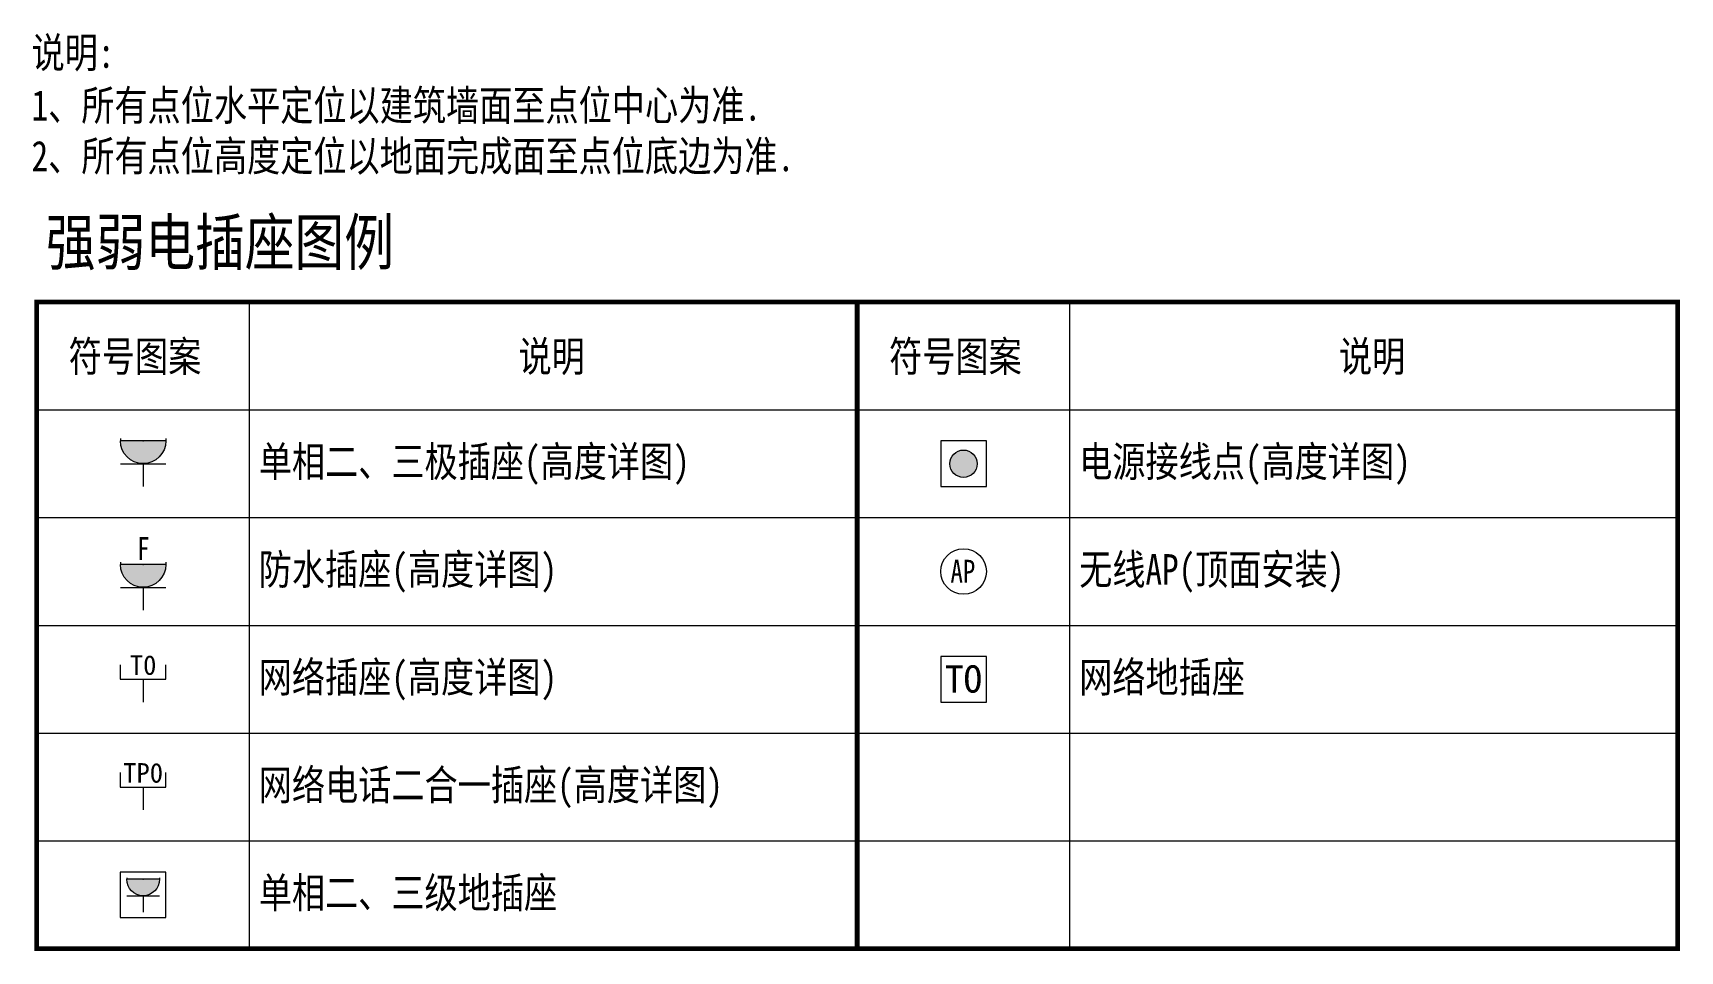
# Model space of a CAD drawing. Header units: millimetres. Extents: x -54 to 54, y -60 to 0.
import ezdxf
from ezdxf.enums import TextEntityAlignment as Align

# ---------------------------------------------------------------- set-up
doc = ezdxf.new("R2010")
doc.units = ezdxf.units.MM
doc.header["$LTSCALE"] = 10
doc.layers.get('0').update_dxf_attribs({"linetype": 'CONTINUOUS'})
for name, color, linetype, lineweight in [('P★12 文字说明', 50, 'CONTINUOUS', 0), ('X▲01 平面插座', 14, 'CONTINUOUS', 0), ('X▲02 平面开关', 14, 'CONTINUOUS', 0)]:
    doc.layers.add(name, color=color, linetype=linetype, lineweight=lineweight)
doc.styles.add('平面点位图例$0$宋体', font='SimSun.ttf', dxfattribs={"width": 0.7, "height": 5})
doc.styles.add('文字', font='SimSun.ttf', dxfattribs={"width": 0.8})

# ---------------------------------------------------------------- blocks, each defined once
blk = doc.blocks.new('WR_10212744')
at = {"ltscale": 2}
blk.add_hatch(color=256, dxfattribs=at).paths.add_polyline_path([(1.94, 3.89), (-1.94, 3.89, 1)])
for p, q in [((-1.94, 4.08), (-1.94, 3.89)), ((-1.94, 3.89), (1.94, 3.89)), ((1.94, 4.08), (1.94, 3.89)), ((1.94, 1.94), (-1.94, 1.94)), ((0, 1.94), (0, 0))]:
    blk.add_line(p, q)
blk.add_arc((0, 3.89), 1.94, 180, 0)
blk.add_point((0, 3.89))
blk = doc.blocks.new('*U7')
at = {"xscale": -0.77142857142713, "yscale": 0.7714285714286967, "zscale": 0.7714285714282596, "rotation": 0.00015833495139006}
blk.add_blockref('WR_10212744', (-98.5, 0), dxfattribs=at)
blk = doc.blocks.new('*U5')
at = {"xscale": -0.77142857142713, "yscale": 0.7714285714286967, "zscale": 0.7714285714282596, "rotation": 0.00015833495139006}
blk.add_blockref('WR_10212744', (-98.5, 0), dxfattribs=at)
at = {"style": '文字', "width": 0.8}
blk.add_text('F', height=1.5, dxfattribs=at).set_placement((-98.48, 3.3), align=Align.CENTER)
blk = doc.blocks.new('*U6')
blk.add_line((-98.5, 1.5), (-98.5, 0))
blk.add_lwpolyline([(-100, 2.46), (-100, 1.5), (-97, 1.5), (-97, 2.46)])
at = {"style": '平面点位图例$0$宋体'}
blk.add_text('T0', height=1.286, rotation=359.9998, dxfattribs=at).set_placement((-98.5, 1.79), align=Align.CENTER)
blk = doc.blocks.new('*U8')
h = blk.add_hatch(color=256)
h.dxf.hatch_style = 1
edge = h.paths.add_edge_path()
edge.add_arc((-98.5, 1.5), 0.9, 0, 360)
blk.add_lwpolyline([(-100, 0), (-97, 0), (-97, 3), (-100, 3)], close=True)
blk.add_circle((-98.5, 1.5), 0.9)
blk = doc.blocks.new('*U9')
blk.add_circle((-98.5, 1.5), 1.5)
at = {"style": '文字', "width": 0.8}
blk.add_text('AP', height=1.5, dxfattribs=at).set_placement((-99.36, 0.77))
blk = doc.blocks.new('*U10')
blk.add_line((-98.5, 1.5), (-98.5, 0))
blk.add_lwpolyline([(-100, 2.46), (-100, 1.5), (-97, 1.5), (-97, 2.46)])
at = {"style": '平面点位图例$0$宋体'}
blk.add_text('TP0', height=1.286, rotation=359.9998, dxfattribs=at).set_placement((-98.5, 1.79), align=Align.CENTER)
blk = doc.blocks.new('*U11')
blk.add_lwpolyline([(-100, 0), (-97, 0), (-97, 3), (-100, 3)], close=True)
at = {"xscale": -0.5554285714275335, "yscale": 0.5554285714286616, "zscale": 0.5554285714283469, "rotation": 0.00015833495139006}
blk.add_blockref('WR_10212744', (-98.5, 0.36), dxfattribs=at)
blk = doc.blocks.new('*U4')
blk.add_lwpolyline([(-100, 0), (-97, 0), (-97, 3), (-100, 3)], close=True)
at = {"style": '文字'}
blk.add_text('TO', height=1.8, dxfattribs=at).set_placement((-98.5, 0.62), align=Align.CENTER)

msp = doc.modelspace()

# ---------------------------------------------------------------- linework, layer by layer
at = {"layer": 'P★12 文字说明'}
for p, q in [((-39.83, -60.29), (-39.83, -17.76)), ((14.17, -60.29), (14.17, -17.76)), ((-53.83, -24.85), (54.17, -24.85)), ((-53.83, -31.94), (54.17, -31.94)), ((-53.83, -39.03), (54.17, -39.03)), ((-53.83, -46.11), (54.17, -46.11)), ((-53.83, -53.2), (54.17, -53.2)), ((-53.83, -60.29), (54.17, -60.29))]:
    msp.add_line(p, q, dxfattribs=at)
at = {"layer": 'P★12 文字说明', "const_width": 0.312}
msp.add_lwpolyline([(-53.83, -17.76), (54.17, -17.76), (54.17, -60.29), (-53.83, -60.29)], close=True, dxfattribs=at)
msp.add_lwpolyline([(0.17, -17.76), (0.17, -60.29)], dxfattribs=at)

# ---------------------------------------------------------------- block references
at = {"layer": 'X▲01 平面插座'}
for name, p in [('*U8', (105.67, -29.89)), ('*U5', (51.67, -38.02)), ('*U9', (105.67, -36.98)), ('*U6', (51.67, -44.07)), ('*U4', (105.67, -44.07)), ('*U10', (51.67, -51.16)), ('*U11', (51.67, -58.25))]:
    msp.add_blockref(name, p, dxfattribs=at)
at = {"layer": 'X▲02 平面开关'}
msp.add_blockref('*U7', (51.67, -29.89), dxfattribs=at)

# ---------------------------------------------------------------- texts
at = {"layer": 'P★12 文字说明', "style": '文字', "width": 0.8}
for s, height, p in [('说明:', 2, (-54.17, -2.35)), ('1、所有点位水平定位以建筑墙面至点位中心为准.', 2, (-54.17, -5.82)), ('2、所有点位高度定位以地面完成面至点位底边为准.', 2, (-54.17, -9.15)), ('强弱电插座图例', 3, (-53.23, -15.32)), ('符号图案', 2, (-51.73, -22.33)), ('说明', 2, (-22.12, -22.33)), ('符号图案', 2, (2.27, -22.33)), ('说明', 2, (31.88, -22.33)), ('单相二、三极插座(高度详图)', 2, (-39.22, -29.25)), ('电源接线点(高度详图)', 2, (14.78, -29.25)), ('防水插座(高度详图)', 2, (-39.22, -36.34)), ('无线AP(顶面安装)', 2, (14.78, -36.34)), ('网络插座(高度详图)', 2, (-39.22, -43.43)), ('网络地插座', 2, (14.78, -43.43)), ('网络电话二合一插座(高度详图)', 2, (-39.22, -50.52)), ('单相二、三级地插座', 2, (-39.22, -57.61))]:
    msp.add_text(s, height=height, dxfattribs=at).set_placement(p)

doc.saveas('drawing.dxf')
